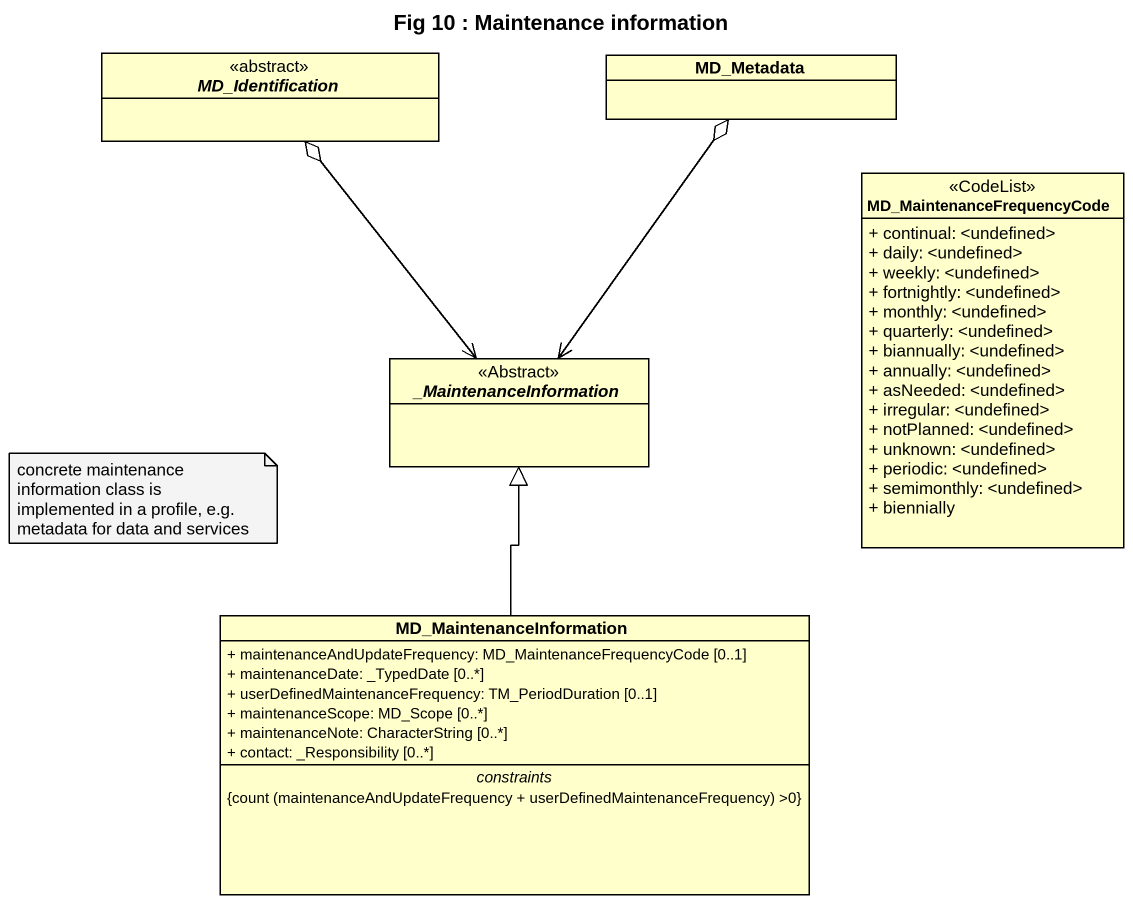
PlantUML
@startuml
title Fig 10 : Maintenance information
hide circle
hide empty members
skinparam classAttributeIconSize 0
abstract class MD_Identification <<abstract>>
class MD_Metadata
class MD_MaintenanceFrequencyCode <<CodeList>> {
  + continual: <undefined>
  + daily: <undefined>
  + weekly: <undefined>
  + fortnightly: <undefined>
  + monthly: <undefined>
  + quarterly: <undefined>
  + biannually: <undefined>
  + annually: <undefined>
  + asNeeded: <undefined>
  + irregular: <undefined>
  + notPlanned: <undefined>
  + unknown: <undefined>
  + periodic: <undefined>
  + semimonthly: <undefined>
  + biennially
}
abstract class "_MaintenanceInformation" as MaintenanceInformation <<Abstract>>
class MD_MaintenanceInformation {
  + maintenanceAndUpdateFrequency: MD_MaintenanceFrequencyCode [0..1]
  + maintenanceDate: _TypedDate [0..*]
  + userDefinedMaintenanceFrequency: TM_PeriodDuration [0..1]
  + maintenanceScope: MD_Scope [0..*]
  + maintenanceNote: CharacterString [0..*]
  + contact: _Responsibility [0..*]
  -- constraints --
  {field} {count (maintenanceAndUpdateFrequency + userDefinedMaintenanceFrequency) >0}
}
MD_Identification o--> MaintenanceInformation
MD_Metadata o--> MaintenanceInformation
MD_MaintenanceInformation -up-|> MaintenanceInformation
note as N1
  concrete maintenance information class is implemented in a profile, e.g. metadata for data and services
end note
@enduml
